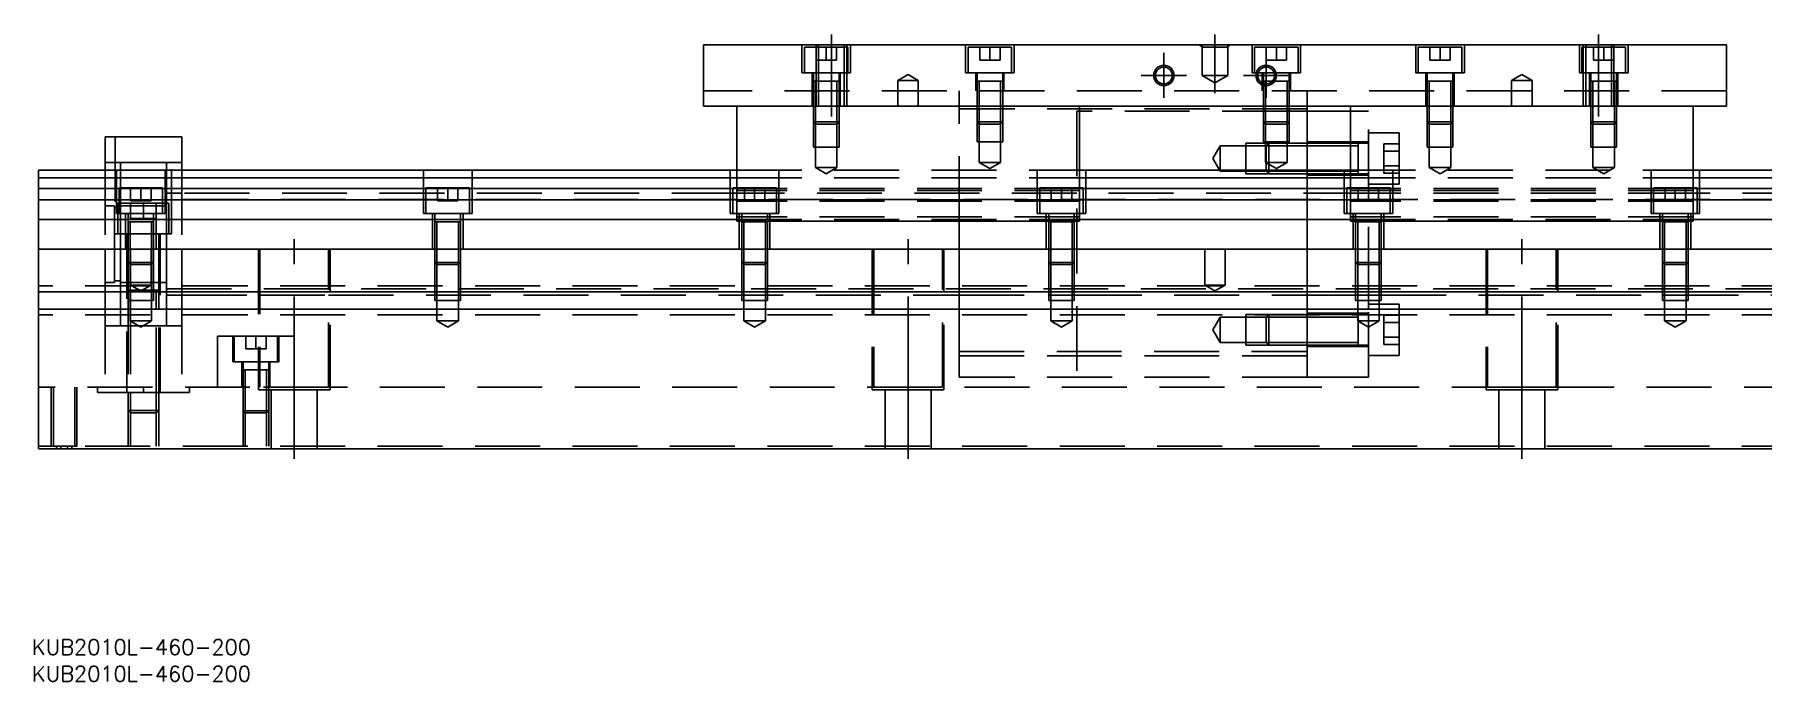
# Model space of a CAD drawing. Extents: x -20 to 683, y -286 to 102.
# Drawn here: x -0.8 to 337, y -286.3 to -159.8 of the extents above; entities that cross this region are included whole.
import ezdxf

# ---------------------------------------------------------------- set-up
doc = ezdxf.new("R2010")
doc.units = 0
doc.linetypes.add('CENTER', pattern=[50.8, 31.75, -6.35, 6.35, -6.35])
doc.linetypes.add('DASHED', pattern=[19.05, 12.7, -6.35])
doc.layers.get('0').update_dxf_attribs({"linetype": 'CONTINUOUS'})
doc.layers.add('CENTER', color=1, linetype='CENTER')
doc.styles.get("Standard").update_dxf_attribs({"font": 'txt.shx', "height": 3, "bigfont": 'bigfont.shx'})

# ---------------------------------------------------------------- blocks, each defined once
blk = doc.blocks.new('*U2')
at = {"color": 7, "linetype": 'CONTINUOUS'}
blk.add_text('KUB2010L-460-200', height=3, dxfattribs=at).set_placement((-1.29, -286.29))
blk = doc.blocks.new('*U3')
at = {"color": 7, "linetype": 'CONTINUOUS'}
blk.add_text('KUB2010L-460-200', height=3, dxfattribs=at).set_placement((-1.29, -281.06))

msp = doc.modelspace()

# ---------------------------------------------------------------- linework, layer by layer
at = {"color": 7, "linetype": 'CONTINUOUS'}
for p, q in [((130, -161.76), (130, -173.76)), ((330, -161.76), (130, -161.76)), ((330, -161.76), (330, -173.76)), ((330, -173.76), (130, -173.76)), ((136.5, -196.26), (136.5, -173.76)), ((203.5, -196.26), (203.5, -173.76)), ((248, -186.26), (248, -173.76)), ((256.5, -174.76), (248, -174.76)), ((256.5, -196.26), (256.5, -173.76)), ((323.5, -196.26), (323.5, -173.76)), ((13, -179.76), (28, -179.76)), ((13, -179.76), (13, -186.26)), ((28, -179.76), (28, -186.26)), ((0, -186.26), (136.5, -186.26)), ((0, -187.799608), (0, -186.26)), ((0, -187.799608), (136.5, -187.799608)), ((0, -187.799608), (0, -189.88154)), ((203.5, -186.26), (256.5, -186.26)), ((203.5, -187.799608), (256.5, -187.799608)), ((323.5, -186.26), (460, -186.26)), ((323.5, -187.799608), (460, -187.799608)), ((136.5, -189.88154), (0, -189.88154)), ((0, -192.096666), (0, -189.88154)), ((136.5, -192.096666), (0, -192.096666)), ((0, -195.941934), (0, -192.096666)), ((256.5, -189.88154), (203.5, -189.88154)), ((256.5, -192.096666), (203.5, -192.096666)), ((460, -189.88154), (323.5, -189.88154)), ((460, -192.096666), (323.5, -192.096666)), ((0, -195.941934), (136.5, -195.941934)), ((0, -195.941934), (0, -201.76)), ((136.5, -196.26), (203.5, -196.26)), ((203.5, -195.941934), (256.5, -195.941934)), ((256.5, -196.26), (323.5, -196.26)), ((323.5, -195.941934), (460, -195.941934)), ((0, -210.06), (0, -201.76)), ((460, -201.76), (0, -201.76)), ((460, -210.06), (0, -210.06)), ((0, -210.06), (0, -213.46)), ((0, -240.76), (0, -213.46)), ((460, -213.46), (0, -213.46)), ((460, -240.76), (0, -240.76))]:
    msp.add_line(p, q, dxfattribs=at)
at = {"color": 3, "linetype": 'DASHED'}
for p, q in [((149.25, -161.76), (149.25, -167.26)), ((152.000006, -161.76), (152.000006, -173.76)), ((152.5, -161.76), (152.5, -173.76)), ((157.5, -173.76), (157.5, -161.76)), ((157.999994, -173.76), (157.999994, -161.76)), ((158.75, -167.26), (158.75, -161.76)), ((181.25, -161.76), (181.25, -167.26)), ((190.75, -167.26), (190.75, -161.76)), ((227.5, -162.26), (227, -161.76)), ((227.5, -161.76), (227.5, -167.76)), ((232.5, -167.76), (232.5, -161.76)), ((232.5, -162.26), (233, -161.76)), ((237.25, -161.76), (237.25, -167.26)), ((246.75, -167.26), (246.75, -161.76)), ((269.25, -161.76), (269.25, -167.26)), ((278.75, -167.26), (278.75, -161.76)), ((301.25, -161.76), (301.25, -167.26)), ((302.000006, -161.76), (302.000006, -173.76)), ((302.5, -161.76), (302.5, -173.76)), ((307.5, -173.76), (307.5, -161.76)), ((307.999994, -173.76), (307.999994, -161.76)), ((310.75, -167.26), (310.75, -161.76)), ((158.25, -162.26), (149.75, -162.26)), ((149.75, -162.26), (149.75, -167.26)), ((152, -162.26), (152, -164.76)), ((152, -164.76), (154, -164.76)), ((154, -162.26), (154, -164.76)), ((154, -164.76), (156, -164.76)), ((156, -162.26), (156, -164.76)), ((158.25, -167.26), (158.25, -162.26)), ((182.999994, -162.26), (181.75, -162.26)), ((181.75, -162.26), (181.75, -167.26)), ((190.25, -162.26), (182.999994, -162.26)), ((184, -162.26), (184, -164.76)), ((184, -164.76), (186, -164.76)), ((186, -162.26), (186, -164.76)), ((186, -164.76), (188, -164.76)), ((188, -162.26), (188, -164.76)), ((190.25, -167.26), (190.25, -162.26)), ((227.5, -162.26), (232.5, -162.26)), ((246.25, -162.26), (237.75, -162.26)), ((237.75, -162.26), (237.75, -167.26)), ((240, -162.26), (240, -164.76)), ((240, -164.76), (242, -164.76)), ((242, -162.26), (242, -164.76)), ((242, -164.76), (244, -164.76)), ((244, -162.26), (244, -164.76)), ((246.25, -167.26), (246.25, -162.26)), ((278.25, -162.26), (269.75, -162.26)), ((269.75, -162.26), (269.75, -167.26)), ((272, -162.26), (272, -164.76)), ((272, -164.76), (274, -164.76)), ((274, -162.26), (274, -164.76)), ((274, -164.76), (276, -164.76)), ((276, -162.26), (276, -164.76)), ((278.25, -167.26), (278.25, -162.26)), ((310.25, -162.26), (301.75, -162.26)), ((301.75, -162.26), (301.75, -167.26)), ((304, -162.26), (304, -164.76)), ((304, -164.76), (306, -164.76)), ((306, -162.26), (306, -164.76)), ((306, -164.76), (308, -164.76)), ((308, -162.26), (308, -164.76)), ((310.25, -167.26), (310.25, -162.26)), ((149.25, -167.26), (158.75, -167.26)), ((151.25, -167.26), (151.25, -173.76)), ((151.5, -167.26), (151.5, -168.86)), ((151.5, -168.855), (151.5, -168.86)), ((151.5, -168.86), (151.757448, -168.86)), ((151.757468, -168.86), (151.5, -168.86)), ((151.5, -168.86), (151.5, -173.75998)), ((151.5, -168.86), (151.5, -168.865)), ((156.242552, -168.86), (151.757468, -168.86)), ((151.9, -168.86), (151.9, -173.75998)), ((156.1, -173.75998), (156.1, -168.86)), ((156.5, -168.86), (156.242552, -168.86)), ((156.242602, -168.86), (156.5, -168.86)), ((156.5, -168.86), (156.5, -167.26)), ((156.5, -168.86), (156.5, -168.855)), ((156.5, -173.75998), (156.5, -168.86)), ((156.5, -168.865), (156.5, -168.86)), ((156.75, -173.76), (156.75, -167.26)), ((170, -167.6053), (168, -168.76)), ((168, -168.76), (170, -168.76)), ((168, -168.76), (168, -173.76)), ((172, -168.76), (170, -167.6053)), ((170, -168.76), (172, -168.76)), ((172, -173.76), (172, -168.76)), ((181.25, -167.26), (190.75, -167.26)), ((183.25, -167.26), (183.25, -170.76)), ((183.5, -167.26), (183.5, -168.86)), ((183.5, -168.855), (183.5, -168.86)), ((183.757468, -168.86), (183.5, -168.86)), ((183.5, -168.86), (183.5, -168.865)), ((183.5, -168.86), (183.5, -170.75998)), ((188.5, -168.86), (183.757468, -168.86)), ((183.9, -168.86), (183.9, -170.75998)), ((188.1, -170.75998), (188.1, -168.86)), ((188.5, -168.86), (188.5, -167.26)), ((188.5, -170.75998), (188.5, -168.86)), ((188.75, -170.76), (188.75, -167.26)), ((232.5, -167.76), (227.5, -167.76)), ((227.5, -167.76), (230, -169.203376)), ((230, -169.203376), (232.5, -167.76)), ((237.25, -167.26), (246.75, -167.26)), ((239.25, -167.26), (239.25, -170.76)), ((239.5, -167.26), (239.5, -168.86)), ((239.5, -168.855), (239.5, -168.86)), ((239.757468, -168.86), (239.5, -168.86)), ((239.5, -168.86), (239.5, -169.332418)), ((239.5, -168.86), (239.5, -168.865)), ((241.229562, -168.86), (239.757468, -168.86)), ((239.9, -168.86), (239.9, -169.406966)), ((241.669968, -168.86), (241.229562, -168.86)), ((241.67033, -168.86), (241.229838, -168.86)), ((244.242552, -168.86), (241.669968, -168.86)), ((244.1, -170.75998), (244.1, -168.86)), ((244.5, -168.86), (244.242552, -168.86)), ((244.5, -168.86), (244.5, -167.26)), ((244.5, -168.86), (244.5, -168.855)), ((244.5, -170.75998), (244.5, -168.86)), ((244.5, -168.865), (244.5, -168.86)), ((244.75, -170.76), (244.75, -167.26)), ((269.25, -167.26), (278.75, -167.26)), ((271.25, -167.26), (271.25, -173.76)), ((271.5, -167.26), (271.5, -168.86)), ((271.5, -168.855), (271.5, -168.86)), ((271.5, -168.86), (271.757448, -168.86)), ((271.757468, -168.86), (271.5, -168.86)), ((271.5, -168.86), (271.5, -173.75998)), ((271.5, -168.86), (271.5, -168.865)), ((276.242552, -168.86), (271.757468, -168.86)), ((271.9, -168.86), (271.9, -173.75998)), ((276.1, -173.75998), (276.1, -168.86)), ((276.5, -168.86), (276.242552, -168.86)), ((276.242602, -168.86), (276.5, -168.86)), ((276.5, -168.86), (276.5, -167.26)), ((276.5, -168.86), (276.5, -168.855)), ((276.5, -173.75998), (276.5, -168.86)), ((276.5, -168.865), (276.5, -168.86)), ((276.75, -173.76), (276.75, -167.26)), ((290, -167.6053), (288, -168.76)), ((288, -168.76), (290, -168.76)), ((288, -168.76), (288, -173.76)), ((292, -168.76), (290, -167.6053)), ((290, -168.76), (292, -168.76)), ((292, -173.76), (292, -168.76)), ((301.25, -167.26), (310.75, -167.26)), ((303.25, -167.26), (303.25, -173.76)), ((303.5, -167.26), (303.5, -168.86)), ((303.5, -168.855), (303.5, -168.86)), ((303.5, -168.86), (303.757448, -168.86)), ((303.757468, -168.86), (303.5, -168.86)), ((303.5, -168.86), (303.5, -168.865)), ((303.5, -168.86), (303.5, -173.75998)), ((308.242552, -168.86), (303.757468, -168.86)), ((303.9, -168.86), (303.9, -173.75998)), ((308.1, -173.75998), (308.1, -168.86)), ((308.5, -168.86), (308.242552, -168.86)), ((308.242602, -168.86), (308.5, -168.86)), ((308.5, -168.86), (308.5, -167.26)), ((308.5, -168.86), (308.5, -168.855)), ((308.5, -168.865), (308.5, -168.86)), ((308.5, -173.75998), (308.5, -168.86)), ((308.75, -173.76), (308.75, -167.26)), ((330, -170.76), (130, -170.76)), ((180, -173.76), (180, -170.76)), ((183.5, -170.76), (183.5, -173.76)), ((183.500006, -170.76), (183.500006, -173.76)), ((183.9, -170.76), (183.9, -173.76)), ((188.1, -173.76), (188.1, -170.76)), ((188.499994, -173.76), (188.499994, -170.76)), ((188.5, -173.76), (188.5, -170.76)), ((239.5, -169.332418), (239.5, -169.696492)), ((239.5, -169.696492), (239.5, -170.75998)), ((239.5, -170.76), (239.5, -176.86)), ((239.500006, -170.76), (239.500006, -176.86)), ((239.9, -169.406966), (239.9, -169.757498)), ((239.9, -169.757498), (239.9, -170.75998)), ((239.9, -170.76), (239.9, -177.26)), ((244.1, -173.76), (244.1, -170.76)), ((244.499994, -173.76), (244.499994, -170.76)), ((244.5, -173.76), (244.5, -170.76)), ((248, -173.76), (248, -170.76)), ((151.5, -173.76), (151.5, -176.86)), ((151.500006, -173.76), (151.500006, -176.860006)), ((151.9, -173.76), (151.9, -177.26)), ((156.1, -177.26), (156.1, -173.76)), ((156.499994, -176.860006), (156.499994, -173.76)), ((156.5, -176.86), (156.5, -173.76)), ((180, -196.26), (180, -173.76)), ((248, -174.26), (180, -174.26)), ((183.5, -173.76), (183.5, -176.86)), ((183.500006, -173.76), (183.500006, -176.860006)), ((183.9, -173.76), (183.9, -177.26)), ((188.1, -177.26), (188.1, -173.76)), ((188.499994, -176.860006), (188.499994, -173.76)), ((188.5, -176.86), (188.5, -173.76)), ((203, -174.76), (203, -226.76)), ((244.1, -174.76), (203, -174.76)), ((244.1, -177.26), (244.1, -173.76)), ((244.5, -174.76), (244.1, -174.76)), ((244.499994, -176.860006), (244.499994, -173.76)), ((244.5, -176.86), (244.5, -173.76)), ((248, -174.76), (244.5, -174.76)), ((257.5, -174.76), (256.5, -174.76)), ((260, -174.76), (257.5, -174.76)), ((260, -210.06), (260, -174.76)), ((271.5, -173.76), (271.5, -176.86)), ((271.500006, -173.76), (271.500006, -176.860006)), ((271.9, -173.76), (271.9, -177.26)), ((276.1, -177.26), (276.1, -173.76)), ((276.499994, -176.860006), (276.499994, -173.76)), ((276.5, -176.86), (276.5, -173.76)), ((303.5, -173.76), (303.5, -176.86)), ((303.500006, -173.76), (303.500006, -176.860006)), ((303.9, -173.76), (303.9, -177.26)), ((308.1, -177.26), (308.1, -173.76)), ((308.499994, -176.860006), (308.499994, -173.76)), ((308.5, -176.86), (308.5, -173.76)), ((151.5, -176.86), (156.5, -176.86)), ((151.5, -176.86), (151.9, -177.26)), ((151.500006, -176.86002), (151.500006, -181.76)), ((156.1, -177.26), (151.9, -177.26)), ((151.9, -177.26002), (151.9, -181.76)), ((156.1, -177.26), (156.5, -176.86)), ((156.1, -181.76), (156.1, -177.26002)), ((156.499994, -181.76), (156.499994, -176.86002)), ((183.5, -176.86), (188.5, -176.86)), ((183.5, -176.86), (183.9, -177.26)), ((183.500006, -176.86002), (183.500006, -180.76)), ((188.1, -177.26), (183.9, -177.26)), ((183.9, -177.26002), (183.9, -180.76)), ((188.1, -177.26), (188.5, -176.86)), ((188.1, -180.76), (188.1, -177.26002)), ((188.499994, -180.76), (188.499994, -176.86002)), ((239.5, -176.86), (244.5, -176.86)), ((239.5, -176.86), (239.9, -177.26)), ((239.500006, -176.86002), (239.500006, -180.76)), ((244.1, -177.26), (239.9, -177.26)), ((239.9, -177.26002), (239.9, -180.76)), ((244.1, -177.26), (244.5, -176.86)), ((244.1, -180.76), (244.1, -177.26002)), ((244.499994, -180.76), (244.499994, -176.86002)), ((266, -179.01), (260, -179.01)), ((266, -189.01), (266, -179.01)), ((271.5, -176.86), (276.5, -176.86)), ((271.5, -176.86), (271.9, -177.26)), ((271.500006, -176.86002), (271.500006, -181.76)), ((276.1, -177.26), (271.9, -177.26)), ((271.9, -177.26002), (271.9, -181.76)), ((276.1, -177.26), (276.5, -176.86)), ((276.1, -181.76), (276.1, -177.26002)), ((276.499994, -181.76), (276.499994, -176.86002)), ((303.5, -176.86), (308.5, -176.86)), ((303.5, -176.86), (303.9, -177.26)), ((303.500006, -176.86002), (303.500006, -181.76)), ((308.1, -177.26), (303.9, -177.26)), ((303.9, -177.26002), (303.9, -181.76)), ((308.1, -177.26), (308.5, -176.86)), ((308.1, -181.76), (308.1, -177.26002)), ((308.499994, -181.76), (308.499994, -176.86002)), ((15, -179.76), (15, -198.76)), ((26, -198.76), (26, -179.76)), ((151.500006, -181.76), (156.499994, -181.76)), ((151.9, -181.76), (151.9, -185.76)), ((156.1, -185.76), (156.1, -181.76)), ((183.500006, -180.76), (188.499994, -180.76)), ((183.9, -180.76), (183.9, -184.76)), ((188.1, -184.76), (188.1, -180.76)), ((231, -181.51), (229.556624, -184.01)), ((231, -186.51), (231, -181.51)), ((236, -181.51), (231, -181.51)), ((236, -181.010006), (236, -187.009994)), ((240.49998, -181.010006), (236, -181.010006)), ((239.99998, -181.51), (236, -181.51)), ((239.500006, -180.76), (244.499994, -180.76)), ((239.9, -180.76), (239.9, -184.76)), ((240.5, -181.01), (240, -181.51)), ((240, -186.51), (240, -181.51)), ((248, -181.51), (240, -181.51)), ((240.5, -181.01), (240.5, -187.01)), ((248, -181.01), (240.5, -181.01)), ((248, -181.010006), (240.5, -181.010006)), ((244.1, -184.76), (244.1, -180.76)), ((260, -180.76), (248, -180.76)), ((252.500006, -181.01), (248.00002, -181.01)), ((258, -181.51), (248.00002, -181.51)), ((257.499994, -181.01), (252.500006, -181.01)), ((258, -181.01), (257.499994, -181.01)), ((258, -181.01), (257.995, -181.01)), ((258, -181.359602), (258, -181.01)), ((258.005, -181.01), (258, -181.01)), ((260, -181.01), (258, -181.01)), ((258, -183.84997), (258, -181.359602)), ((263, -181.123248), (263, -182.566624)), ((266, -181.123248), (263, -181.123248)), ((271.500006, -181.76), (276.499994, -181.76)), ((271.9, -181.76), (271.9, -185.76)), ((276.1, -185.76), (276.1, -181.76)), ((303.500006, -181.76), (308.499994, -181.76)), ((303.9, -181.76), (303.9, -185.76)), ((308.1, -185.76), (308.1, -181.76)), ((16, -184.76), (13, -184.76)), ((16, -186.26), (16, -184.76)), ((25, -184.76), (16, -184.76)), ((25, -186.26), (25, -184.76)), ((28, -184.76), (25, -184.76)), ((156.1, -185.76), (151.9, -185.76)), ((151.9, -185.76), (154, -186.972436)), ((154, -186.972436), (156.1, -185.76)), ((188.1, -184.76), (183.9, -184.76)), ((183.9, -184.76), (186, -185.972436)), ((186, -185.972436), (188.1, -184.76)), ((229.556624, -184.01), (231, -186.51)), ((244.1, -184.76), (239.9, -184.76)), ((239.9, -184.76), (242, -185.972436)), ((242, -185.972436), (244.1, -184.76)), ((258, -184.21006), (258, -183.84997)), ((258, -186.66035), (258, -184.21006)), ((263, -182.566624), (263, -185.453376)), ((266, -182.566624), (263, -182.566624)), ((263, -185.453376), (263, -186.896752)), ((266, -185.453376), (263, -185.453376)), ((276.1, -185.76), (271.9, -185.76)), ((271.9, -185.76), (274, -186.972436)), ((274, -186.972436), (276.1, -185.76)), ((308.1, -185.76), (303.9, -185.76)), ((303.9, -185.76), (306, -186.972436)), ((306, -186.972436), (308.1, -185.76)), ((13, -186.26), (13, -201.76)), ((15.25, -186.26), (15.25, -194.76)), ((16, -189.76), (16, -186.26)), ((24.75, -194.76), (24.75, -186.26)), ((25, -192.76), (25, -186.26)), ((28, -186.26), (28, -201.76)), ((75.25, -186.26), (75.25, -194.76)), ((84.75, -194.76), (84.75, -186.26)), ((135.25, -186.26), (135.25, -194.76)), ((136.5, -186.26), (203.5, -186.26)), ((136.5, -187.799608), (203.5, -187.799608)), ((144.75, -194.76), (144.75, -186.26)), ((195.25, -186.26), (195.25, -194.76)), ((204.75, -194.76), (204.75, -186.26)), ((231, -186.51), (236, -186.51)), ((236, -186.51), (239.99998, -186.51)), ((236, -187.009994), (240.49998, -187.009994)), ((240, -186.51), (240.5, -187.01)), ((240, -186.51), (248, -186.51)), ((240.5, -187.009994), (248, -187.009994)), ((240.5, -187.01), (248, -187.01)), ((248, -196.26), (248, -186.26)), ((248, -187.26), (260, -187.26)), ((248.00002, -186.51), (258, -186.51)), ((248.00002, -187.01), (258.005, -187.01)), ((255.25, -186.26), (255.25, -194.76)), ((256.5, -186.26), (323.5, -186.26)), ((256.5, -187.799608), (323.5, -187.799608)), ((257.995, -187.01), (260, -187.01)), ((258, -187.01), (258, -186.66035)), ((258, -186.660398), (258, -187.01)), ((260, -189.01), (266, -189.01)), ((266, -186.896752), (263, -186.896752)), ((264.75, -194.76), (264.75, -186.26)), ((315.25, -186.26), (315.25, -194.76)), ((324.75, -194.76), (324.75, -186.26)), ((24.25, -189.76), (15.75, -189.76)), ((15.75, -189.76), (15.75, -194.76)), ((16, -192.76), (16, -189.76)), ((18, -189.76), (18, -192.26)), ((18, -192.26), (20, -192.26)), ((20, -189.76), (20, -192.26)), ((20, -192.26), (22, -192.26)), ((22, -189.76), (22, -192.26)), ((24.25, -194.76), (24.25, -189.76)), ((28, -190.76), (25, -190.76)), ((403, -192.01), (25, -192.01)), ((136.5, -190.76), (28, -190.76)), ((84.25, -189.76), (75.75, -189.76)), ((75.75, -189.76), (75.75, -194.76)), ((78, -189.76), (78, -192.26)), ((78, -192.26), (80, -192.26)), ((80, -189.76), (80, -192.26)), ((80, -192.26), (82, -192.26)), ((82, -189.76), (82, -192.26)), ((84.25, -194.76), (84.25, -189.76)), ((144.25, -189.76), (135.75, -189.76)), ((135.75, -189.76), (135.75, -194.76)), ((203.5, -189.88154), (136.5, -189.88154)), ((203.5, -190.28668), (136.5, -190.28668)), ((202.99998, -190.76), (136.5, -190.76)), ((203.5, -192.096666), (136.5, -192.096666)), ((203.5, -192.34), (136.5, -192.34)), ((138, -189.76), (138, -192.26)), ((138, -192.26), (140, -192.26)), ((140, -189.76), (140, -192.26)), ((140, -192.26), (142, -192.26)), ((142, -189.76), (142, -192.26)), ((144.25, -194.76), (144.25, -189.76)), ((204.25, -189.76), (195.75, -189.76)), ((195.75, -189.76), (195.75, -194.76)), ((198, -189.76), (198, -192.26)), ((198, -192.26), (200, -192.26)), ((200, -189.76), (200, -192.26)), ((200, -192.26), (202, -192.26)), ((202, -189.76), (202, -192.26)), ((260, -190.76), (203, -190.76)), ((204.25, -194.76), (204.25, -189.76)), ((264.25, -189.76), (255.75, -189.76)), ((255.75, -189.76), (255.75, -194.76)), ((323.5, -189.88154), (256.5, -189.88154)), ((323.5, -190.28668), (256.5, -190.28668)), ((323.5, -192.096666), (256.5, -192.096666)), ((323.5, -192.34), (256.5, -192.34)), ((258, -189.76), (258, -192.26)), ((258, -192.26), (260, -192.26)), ((260, -189.76), (260, -192.26)), ((260, -192.26), (262, -192.26)), ((323.5, -190.76), (260.00002, -190.76)), ((262, -189.76), (262, -192.26)), ((264.25, -194.76), (264.25, -189.76)), ((324.25, -189.76), (315.75, -189.76)), ((315.75, -189.76), (315.75, -194.76)), ((318, -189.76), (318, -192.26)), ((318, -192.26), (320, -192.26)), ((320, -189.76), (320, -192.26)), ((320, -192.26), (322, -192.26)), ((322, -189.76), (322, -192.26)), ((403, -190.76), (323.5, -190.76)), ((324.25, -194.76), (324.25, -189.76)), ((14.85, -193.26), (13, -193.26)), ((14.85, -200.76), (14.85, -193.26)), ((15.5, -193.61), (14.85, -193.61)), ((15.25, -194.76), (24.75, -194.76)), ((15.75, -192.76), (15.5, -192.76)), ((15.5, -192.76), (15.5, -198.76)), ((15.75, -193.61), (15.5, -193.61)), ((24.25, -192.76), (15.75, -192.76)), ((16, -193.61), (15.75, -193.61)), ((16, -194.76), (16, -192.76)), ((24.25, -193.26), (16, -193.26)), ((16, -198.76), (16, -194.76)), ((17, -194.76), (17, -201.76)), ((17.5, -194.76), (17.5, -196.36)), ((18, -192.76), (18, -195.76)), ((18, -195.76), (20.5, -195.76)), ((20.5, -192.76), (20.5, -195.76)), ((20.5, -195.76), (23, -195.76)), ((22.5, -196.36), (22.5, -194.76)), ((23, -192.76), (23, -194.76)), ((23, -201.76), (23, -194.76)), ((25.5, -192.76), (24.25, -192.76)), ((25, -193.26), (24.25, -193.26)), ((25, -198.76), (25, -192.76)), ((25.5, -198.76), (25.5, -192.76)), ((75.25, -194.76), (84.75, -194.76)), ((77, -194.76), (77, -201.76)), ((77.5, -194.76), (77.5, -196.36)), ((82.5, -196.36), (82.5, -194.76)), ((83, -201.76), (83, -194.76)), ((135.25, -194.76), (144.75, -194.76)), ((203.5, -195.437372), (136.5, -195.437372)), ((137, -194.76), (137, -201.76)), ((137.5, -194.76), (137.5, -196.36)), ((142.5, -196.36), (142.5, -194.76)), ((143, -201.76), (143, -194.76)), ((195.25, -194.76), (204.75, -194.76)), ((197, -194.76), (197, -201.76)), ((197.5, -194.76), (197.5, -196.36)), ((202.5, -196.36), (202.5, -194.76)), ((203, -201.76), (203, -194.76)), ((255.25, -194.76), (264.75, -194.76)), ((323.5, -195.437372), (256.5, -195.437372)), ((257, -194.76), (257, -201.76)), ((257.5, -194.76), (257.5, -196.36)), ((262.5, -196.36), (262.5, -194.76)), ((263, -201.76), (263, -194.76)), ((315.25, -194.76), (324.75, -194.76)), ((317, -194.76), (317, -201.76)), ((317.5, -194.76), (317.5, -196.36)), ((322.5, -196.36), (322.5, -194.76)), ((323, -201.76), (323, -194.76)), ((15, -198.76), (26, -198.76)), ((16, -200.76), (16, -198.76)), ((17.25, -198.76), (17.25, -229.76)), ((17.5, -196.355), (17.5, -196.36)), ((17.5, -196.36), (17.757448, -196.36)), ((17.757468, -196.36), (17.5, -196.36)), ((17.5, -196.36), (17.5, -196.365)), ((17.5, -196.36), (17.5, -201.75998)), ((22.242552, -196.36), (17.757468, -196.36)), ((17.9, -196.36), (17.9, -201.75998)), ((22.1, -201.75998), (22.1, -196.36)), ((22.5, -196.36), (22.242552, -196.36)), ((22.242602, -196.36), (22.5, -196.36)), ((22.5, -196.36), (22.5, -196.355)), ((22.5, -196.365), (22.5, -196.36)), ((22.5, -201.75998), (22.5, -196.36)), ((23.5, -201.76), (23.5, -198.76)), ((23.75, -229.76), (23.75, -198.76)), ((25, -200.76), (25, -198.76)), ((77.5, -196.355), (77.5, -196.36)), ((77.5, -196.36), (77.757448, -196.36)), ((77.757468, -196.36), (77.5, -196.36)), ((77.5, -196.36), (77.5, -196.365)), ((77.5, -196.36), (77.5, -201.75998)), ((82.242552, -196.36), (77.757468, -196.36)), ((77.9, -196.36), (77.9, -201.75998)), ((82.1, -201.75998), (82.1, -196.36)), ((82.5, -196.36), (82.242552, -196.36)), ((82.242602, -196.36), (82.5, -196.36)), ((82.5, -196.36), (82.5, -196.355)), ((82.5, -196.365), (82.5, -196.36)), ((82.5, -201.75998), (82.5, -196.36)), ((136.5, -195.941934), (203.5, -195.941934)), ((137.5, -196.355), (137.5, -196.36)), ((137.5, -196.36), (137.757448, -196.36)), ((137.757468, -196.36), (137.5, -196.36)), ((137.5, -196.36), (137.5, -196.365)), ((137.5, -196.36), (137.5, -201.75998)), ((142.242552, -196.36), (137.757468, -196.36)), ((137.9, -196.36), (137.9, -201.75998)), ((142.1, -201.75998), (142.1, -196.36)), ((142.5, -196.36), (142.242552, -196.36)), ((142.242602, -196.36), (142.5, -196.36)), ((142.5, -196.36), (142.5, -196.355)), ((142.5, -196.365), (142.5, -196.36)), ((142.5, -201.75998), (142.5, -196.36)), ((180, -201.76), (180, -196.26)), ((197.5, -196.355), (197.5, -196.36)), ((197.5, -196.36), (197.757448, -196.36)), ((197.757468, -196.36), (197.5, -196.36)), ((197.5, -196.36), (197.5, -196.365)), ((197.5, -196.36), (197.5, -201.75998)), ((202.242552, -196.36), (197.757468, -196.36)), ((197.9, -196.36), (197.9, -201.75998)), ((202.1, -201.75998), (202.1, -196.36)), ((202.5, -196.36), (202.242552, -196.36)), ((202.242602, -196.36), (202.5, -196.36)), ((202.5, -196.36), (202.5, -196.355)), ((202.5, -196.365), (202.5, -196.36)), ((202.5, -201.75998), (202.5, -196.36)), ((248, -201.76), (248, -196.26)), ((256.5, -195.941934), (323.5, -195.941934)), ((257.5, -196.355), (257.5, -196.36)), ((257.5, -196.36), (257.757448, -196.36)), ((257.757468, -196.36), (257.5, -196.36)), ((257.5, -196.36), (257.5, -196.365)), ((257.5, -196.36), (257.5, -201.75998)), ((262.242552, -196.36), (257.757468, -196.36)), ((257.9, -196.36), (257.9, -201.75998)), ((262.1, -201.75998), (262.1, -196.36)), ((262.5, -196.36), (262.242552, -196.36)), ((262.242602, -196.36), (262.5, -196.36)), ((262.5, -196.36), (262.5, -196.355)), ((262.5, -196.365), (262.5, -196.36)), ((262.5, -201.75998), (262.5, -196.36)), ((317.5, -196.355), (317.5, -196.36)), ((317.5, -196.36), (317.757448, -196.36)), ((317.757468, -196.36), (317.5, -196.36)), ((317.5, -196.36), (317.5, -196.365)), ((317.5, -196.36), (317.5, -201.75998)), ((322.242552, -196.36), (317.757468, -196.36)), ((317.9, -196.36), (317.9, -201.75998)), ((322.1, -201.75998), (322.1, -196.36)), ((322.5, -196.36), (322.242552, -196.36)), ((322.242602, -196.36), (322.5, -196.36)), ((322.5, -196.36), (322.5, -196.355)), ((322.5, -196.365), (322.5, -196.36)), ((322.5, -201.75998), (322.5, -196.36)), ((13, -201.76), (13, -210.06)), ((14.85, -201.76), (14.85, -200.76)), ((14.85, -208.26), (14.85, -201.76)), ((16, -201.76), (16, -200.76)), ((16, -210.06), (16, -201.76)), ((17.5, -201.76), (17.5, -204.36)), ((17.500006, -201.76), (17.500006, -204.360006)), ((17.9, -201.76), (17.9, -204.76)), ((18, -201.76), (18, -208.76)), ((22, -208.76), (22, -201.76)), ((22.1, -204.76), (22.1, -201.76)), ((22.499994, -204.360006), (22.499994, -201.76)), ((22.5, -204.36), (22.5, -201.76)), ((23.5, -209.76), (23.5, -201.76)), ((25, -201.76), (25, -200.76)), ((25, -210.06), (25, -201.76)), ((28, -201.76), (28, -210.06)), ((43, -201.76), (43, -229.26)), ((43.291796, -201.76), (43.291796, -228.76)), ((56.708204, -228.76), (56.708204, -201.76)), ((57, -229.26), (57, -201.76)), ((77.5, -201.76), (77.5, -204.36)), ((77.500006, -201.76), (77.500006, -204.360006)), ((77.9, -201.76), (77.9, -204.76)), ((82.1, -204.76), (82.1, -201.76)), ((82.499994, -204.360006), (82.499994, -201.76)), ((82.5, -204.36), (82.5, -201.76)), ((137.5, -201.76), (137.5, -204.36)), ((137.500006, -201.76), (137.500006, -204.360006)), ((137.9, -201.76), (137.9, -204.76)), ((142.1, -204.76), (142.1, -201.76)), ((142.499994, -204.360006), (142.499994, -201.76)), ((142.5, -204.36), (142.5, -201.76)), ((163, -201.76), (163, -229.26)), ((163.291796, -201.76), (163.291796, -228.76)), ((176.708204, -228.76), (176.708204, -201.76)), ((177, -229.26), (177, -201.76)), ((180, -210.06), (180, -201.76)), ((197.5, -201.76), (197.5, -204.36)), ((197.500006, -201.76), (197.500006, -204.360006)), ((197.9, -201.76), (197.9, -204.76)), ((202.1, -204.76), (202.1, -201.76)), ((202.499994, -204.360006), (202.499994, -201.76)), ((202.5, -204.36), (202.5, -201.76)), ((228, -201.76), (228, -208.76)), ((232, -208.76), (232, -201.76)), ((248, -210.06), (248, -201.76)), ((257.5, -201.76), (257.5, -204.36)), ((257.500006, -201.76), (257.500006, -204.360006)), ((257.9, -201.76), (257.9, -204.76)), ((262.1, -204.76), (262.1, -201.76)), ((262.499994, -204.360006), (262.499994, -201.76)), ((262.5, -204.36), (262.5, -201.76)), ((283, -201.76), (283, -229.26)), ((283.291796, -201.76), (283.291796, -228.76)), ((296.708204, -228.76), (296.708204, -201.76)), ((297, -229.26), (297, -201.76)), ((317.5, -201.76), (317.5, -204.36)), ((317.500006, -201.76), (317.500006, -204.360006)), ((317.9, -201.76), (317.9, -204.76)), ((322.1, -204.76), (322.1, -201.76)), ((322.499994, -204.360006), (322.499994, -201.76)), ((322.5, -204.36), (322.5, -201.76)), ((17.5, -204.36), (22.5, -204.36)), ((17.5, -204.36), (17.9, -204.76)), ((17.500006, -204.36002), (17.500006, -210.06)), ((22.1, -204.76), (17.9, -204.76)), ((17.9, -204.76002), (17.9, -211.76)), ((22.1, -204.76), (22.5, -204.36)), ((22.1, -211.76), (22.1, -204.76002)), ((22.499994, -210.06), (22.499994, -204.36002)), ((77.5, -204.36), (82.5, -204.36)), ((77.5, -204.36), (77.9, -204.76)), ((77.500006, -204.36002), (77.500006, -210.06)), ((82.1, -204.76), (77.9, -204.76)), ((77.9, -204.76002), (77.9, -211.76)), ((82.1, -204.76), (82.5, -204.36)), ((82.1, -211.76), (82.1, -204.76002)), ((82.499994, -210.06), (82.499994, -204.36002)), ((137.5, -204.36), (142.5, -204.36)), ((137.5, -204.36), (137.9, -204.76)), ((137.500006, -204.36002), (137.500006, -210.06)), ((142.1, -204.76), (137.9, -204.76)), ((137.9, -204.76002), (137.9, -211.76)), ((142.1, -204.76), (142.5, -204.36)), ((142.1, -211.76), (142.1, -204.76002)), ((142.499994, -210.06), (142.499994, -204.36002)), ((197.5, -204.36), (202.5, -204.36)), ((197.5, -204.36), (197.9, -204.76)), ((197.500006, -204.36002), (197.500006, -210.06)), ((202.1, -204.76), (197.9, -204.76)), ((197.9, -204.76002), (197.9, -211.76)), ((202.1, -204.76), (202.5, -204.36)), ((202.1, -211.76), (202.1, -204.76002)), ((202.499994, -210.06), (202.499994, -204.36002)), ((257.5, -204.36), (262.5, -204.36)), ((257.5, -204.36), (257.9, -204.76)), ((257.500006, -204.36002), (257.500006, -210.06)), ((262.1, -204.76), (257.9, -204.76)), ((257.9, -204.76002), (257.9, -211.76)), ((262.1, -204.76), (262.5, -204.36)), ((262.1, -211.76), (262.1, -204.76002)), ((262.499994, -210.06), (262.499994, -204.36002)), ((317.5, -204.36), (322.5, -204.36)), ((317.5, -204.36), (317.9, -204.76)), ((317.500006, -204.36002), (317.500006, -210.06)), ((322.1, -204.76), (317.9, -204.76)), ((317.9, -204.76002), (317.9, -211.76)), ((322.1, -204.76), (322.5, -204.36)), ((322.1, -211.76), (322.1, -204.76002)), ((322.499994, -210.06), (322.499994, -204.36002)), ((460, -208.91), (0, -208.91)), ((13, -208.26), (14.85, -208.26)), ((14.85, -207.91), (16, -207.91)), ((16, -208.26), (17.5, -208.26)), ((17.5, -208.26), (22.499994, -208.26)), ((22, -208.76), (18, -208.76)), ((18, -208.76), (20, -209.9147)), ((20, -209.9147), (22, -208.76)), ((22.499994, -208.26), (23.5, -208.26)), ((23.5, -208.26), (25, -208.26)), ((232, -208.76), (228, -208.76)), ((228, -208.76), (230, -209.9147)), ((230, -209.9147), (232, -208.76)), ((13, -210.06), (13, -213.46)), ((16, -213.46), (16, -210.06)), ((17.849602, -209.76), (17.5, -209.76)), ((17.5, -211.76002), (17.5, -213.46)), ((17.500006, -210.06), (17.500006, -211.76)), ((17.500006, -211.76), (22.499994, -211.76)), ((22.500266, -209.76), (17.849602, -209.76)), ((17.9, -211.76), (17.9, -215.76)), ((18, -209.76), (18, -210.06)), ((18, -210.06), (18, -211.76)), ((18, -211.76), (18, -213.46)), ((22.1, -215.76), (22.1, -211.76)), ((23.500006, -209.76), (22.499994, -209.76)), ((22.499994, -211.76), (22.499994, -210.06)), ((23.15035, -209.76), (22.500266, -209.76)), ((23, -210.06), (23, -209.76)), ((23, -213.46), (23, -210.06)), ((23.5, -209.76), (23.15035, -209.76)), ((23.5, -209.76), (23.5, -209.755)), ((23.5, -209.765), (23.5, -209.76)), ((23.5, -210.06), (23.5, -209.76)), ((23.5, -213.46), (23.5, -210.06)), ((25, -209.51), (403, -209.51)), ((25, -213.46), (25, -210.06)), ((25, -210.76), (28, -210.76)), ((28, -210.06), (28, -213.46)), ((28, -210.76), (43.291796, -210.76)), ((43.291796, -210.76), (56.708204, -210.76)), ((56.708204, -210.76), (180, -210.76)), ((77.500006, -210.06), (77.500006, -211.76)), ((77.500006, -210.76), (82.499994, -210.76)), ((77.500006, -211.76), (82.499994, -211.76)), ((77.9, -211.76), (77.9, -215.76)), ((82.1, -215.76), (82.1, -211.76)), ((82.499994, -211.76), (82.499994, -210.06)), ((137.500006, -210.06), (137.500006, -211.76)), ((137.500006, -210.76), (142.499994, -210.76)), ((137.500006, -211.76), (142.499994, -211.76)), ((137.9, -211.76), (137.9, -215.76)), ((142.1, -215.76), (142.1, -211.76)), ((142.499994, -211.76), (142.499994, -210.06)), ((180, -213.46), (180, -210.06)), ((180, -210.76), (202.99998, -210.76)), ((197.500006, -210.06), (197.500006, -211.76)), ((197.500006, -210.76), (202.499994, -210.76)), ((197.500006, -211.76), (202.499994, -211.76)), ((197.9, -211.76), (197.9, -215.76)), ((202.1, -215.76), (202.1, -211.76)), ((202.499994, -211.76), (202.499994, -210.06)), ((203, -210.759994), (248, -210.759994)), ((203, -210.76), (248, -210.76)), ((248, -213.46), (248, -210.06)), ((248, -210.759994), (257.500006, -210.759994)), ((248, -210.76), (257.500006, -210.76)), ((257.500006, -210.06), (257.500006, -211.76)), ((257.500006, -210.759994), (260, -210.759994)), ((257.500006, -210.76), (260, -210.76)), ((257.500006, -210.76), (262.499994, -210.76)), ((257.500006, -211.76), (262.499994, -211.76)), ((257.9, -211.76), (257.9, -215.76)), ((260, -211.76), (260, -210.06)), ((260, -213.46), (260, -211.76)), ((266, -212.51), (260, -212.51)), ((260.00002, -210.76), (262.499994, -210.76)), ((262.1, -215.76), (262.1, -211.76)), ((262.499994, -211.76), (262.499994, -210.06)), ((262.499994, -210.76), (403, -210.76)), ((266, -213.46), (266, -212.51)), ((317.500006, -210.06), (317.500006, -211.76)), ((317.500006, -210.76), (322.499994, -210.76)), ((317.500006, -211.76), (322.499994, -211.76)), ((317.9, -211.76), (317.9, -215.76)), ((322.1, -215.76), (322.1, -211.76)), ((322.499994, -211.76), (322.499994, -210.06)), ((460, -214.61), (0, -214.61)), ((13, -213.46), (13, -229.76)), ((16, -216.76), (16, -213.46)), ((17.5, -213.46), (17.5, -229.75998)), ((22.1, -215.76), (17.9, -215.76)), ((17.9, -215.76), (20, -216.972436)), ((18, -213.46), (18, -229.75998)), ((20, -216.972436), (22.1, -215.76)), ((23, -229.75998), (23, -213.46)), ((23.5, -229.75998), (23.5, -213.46)), ((25, -216.76), (25, -213.46)), ((28, -213.46), (28, -229.76)), ((82.1, -215.76), (77.9, -215.76)), ((77.9, -215.76), (80, -216.972436)), ((80, -216.972436), (82.1, -215.76)), ((142.1, -215.76), (137.9, -215.76)), ((137.9, -215.76), (140, -216.972436)), ((140, -216.972436), (142.1, -215.76)), ((180, -221.76), (180, -213.46)), ((202.1, -215.76), (197.9, -215.76)), ((197.9, -215.76), (200, -216.972436)), ((200, -216.972436), (202.1, -215.76)), ((231, -215.01), (229.556624, -217.51)), ((231, -220.01), (231, -215.01)), ((236, -215.01), (231, -215.01)), ((236, -214.510006), (236, -220.509994)), ((240.49998, -214.510006), (236, -214.510006)), ((239.99998, -215.01), (236, -215.01)), ((240.5, -214.51), (240, -215.01)), ((240, -220.01), (240, -215.01)), ((248, -215.01), (240, -215.01)), ((240.5, -214.51), (240.5, -220.51)), ((248, -214.51), (240.5, -214.51)), ((248, -214.510006), (240.5, -214.510006)), ((248, -221.76), (248, -213.46)), ((260, -214.26), (248, -214.26)), ((258, -214.51), (248.00002, -214.51)), ((258, -215.01), (248.00002, -215.01)), ((262.1, -215.76), (257.9, -215.76)), ((257.9, -215.76), (260, -216.972436)), ((258, -214.51), (257.995, -214.51)), ((260, -214.51), (258, -214.51)), ((258.005, -214.51), (258, -214.51)), ((258, -217.34997), (258, -214.61)), ((260, -226.76), (260, -213.46)), ((260, -216.972436), (262.1, -215.76)), ((263, -214.623248), (263, -216.066624)), ((266, -214.623248), (263, -214.623248)), ((266, -216.066624), (263, -216.066624)), ((263, -216.066624), (263, -218.953376)), ((266, -222.51), (266, -213.46)), ((322.1, -215.76), (317.9, -215.76)), ((317.9, -215.76), (320, -216.972436)), ((320, -216.972436), (322.1, -215.76)), ((13, -216.76), (16, -216.76)), ((16, -216.76), (17.5, -216.76)), ((17.5, -216.76), (18, -216.76)), ((18, -216.76), (23, -216.76)), ((23, -216.76), (23.5, -216.76)), ((23.5, -216.76), (25, -216.76)), ((25, -216.76), (28, -216.76)), ((35, -218.76), (35, -228.76)), ((35, -218.76), (43.291796, -218.76)), ((38, -218.76), (38, -223.76)), ((38.25, -218.76), (38.25, -223.76)), ((40.5, -218.76), (40.5, -221.26)), ((42.5, -218.76), (42.5, -221.26)), ((43.291796, -218.76), (50, -218.76)), ((44.5, -218.76), (44.5, -221.26)), ((46.75, -223.76), (46.75, -218.76)), ((47, -223.76), (47, -218.76)), ((50, -218.76), (50, -228.76)), ((229.556624, -217.51), (231, -220.01)), ((258, -217.71006), (258, -217.34997)), ((258, -220.16035), (258, -217.71006)), ((263, -218.953376), (263, -220.396752)), ((266, -218.953376), (263, -218.953376)), ((40.5, -221.26), (42.5, -221.26)), ((42.5, -221.26), (44.5, -221.26)), ((180, -221.76), (248, -221.76)), ((180, -226.76), (180, -221.76)), ((180, -222.606052), (248, -222.606052)), ((248, -222.606052), (180, -222.606052)), ((231, -220.01), (236, -220.01)), ((236, -220.01), (239.99998, -220.01)), ((236, -220.509994), (240.49998, -220.509994)), ((240, -220.01), (248, -220.01)), ((240, -220.01), (240.5, -220.51)), ((240.5, -220.509994), (248, -220.509994)), ((240.5, -220.51), (248, -220.51)), ((248, -220.76), (260, -220.76)), ((248, -221.76), (248, -226.76)), ((248.00002, -220.01), (258, -220.01)), ((248.00002, -220.51), (258, -220.51)), ((257.995, -220.51), (258, -220.51)), ((258, -220.51), (258, -220.16035)), ((258, -220.51), (260, -220.51)), ((258, -220.51), (258.005, -220.51)), ((260, -222.51), (266, -222.51)), ((266, -220.396752), (263, -220.396752)), ((38, -223.76), (47, -223.76)), ((39.75, -223.76), (39.75, -228.76)), ((40, -223.76), (40, -225.365)), ((40, -225.355), (40, -228.75998)), ((40, -225.36), (40.257448, -225.36)), ((40.257468, -225.36), (40, -225.36)), ((44.742552, -225.36), (40.257468, -225.36)), ((40.4, -225.36), (40.4, -228.75998)), ((44.6, -228.75998), (44.6, -225.36)), ((45, -225.36), (44.742552, -225.36)), ((44.742602, -225.36), (45, -225.36)), ((45, -225.365), (45, -223.76)), ((45, -228.75998), (45, -225.355)), ((45.25, -228.76), (45.25, -223.76)), ((403.291796, -228.76), (0, -228.76)), ((2.500006, -228.76), (2.500006, -240.26)), ((2.9, -228.76), (2.9, -240.26)), ((7.1, -240.26), (7.1, -228.76)), ((7.499994, -240.26), (7.499994, -228.76)), ((11.5, -228.76), (11.5, -229.76)), ((20.5, -228.76), (20.5, -229.76)), ((20.5, -229.76), (20.5, -228.76)), ((29.5, -229.76), (29.5, -228.76)), ((40, -228.76), (40, -233.36)), ((40.000006, -228.76), (40.000006, -233.360006)), ((40.4, -228.76), (40.4, -233.76)), ((43, -229.26), (50, -229.26)), ((56.708204, -228.76), (43.291796, -228.76)), ((44.6, -233.76), (44.6, -228.76)), ((44.999994, -233.360006), (44.999994, -228.76)), ((45, -233.36), (45, -228.76)), ((45.5, -229.26), (45.5, -240.76)), ((50, -229.26), (57, -229.26)), ((54.5, -240.76), (54.5, -229.26)), ((163, -229.26), (170, -229.26)), ((176.708204, -228.76), (163.291796, -228.76)), ((165.5, -229.26), (165.5, -240.76)), ((170, -229.26), (177, -229.26)), ((174.5, -240.76), (174.5, -229.26)), ((248, -226.76), (180, -226.76)), ((260, -226.76), (248, -226.76)), ((283, -229.26), (290, -229.26)), ((296.708204, -228.76), (283.291796, -228.76)), ((285.5, -229.26), (285.5, -240.76)), ((290, -229.26), (297, -229.26)), ((294.5, -240.76), (294.5, -229.26)), ((11.5, -229.76), (20.5, -229.76)), ((17.5, -229.76), (17.5, -233.26)), ((17.500006, -229.76), (17.500006, -233.260006)), ((18, -229.76), (18, -233.76)), ((20.5, -229.76), (29.5, -229.76)), ((23, -233.76), (23, -229.76)), ((23.499994, -233.260006), (23.499994, -229.76)), ((23.5, -233.26), (23.5, -229.76)), ((17.5, -233.26), (23.5, -233.26)), ((17.5, -233.26), (18, -233.76)), ((17.500006, -233.26002), (17.500006, -240.26)), ((23, -233.76), (18, -233.76)), ((18, -233.76002), (18, -240.26)), ((23, -233.76), (23.5, -233.26)), ((23, -240.26), (23, -233.76002)), ((23.499994, -240.26), (23.499994, -233.26002)), ((40, -233.36), (45, -233.36)), ((40, -233.36), (40.4, -233.76)), ((40.000006, -233.36002), (40.000006, -240.26)), ((44.6, -233.76), (40.4, -233.76)), ((40.4, -233.76002), (40.4, -240.26)), ((44.6, -233.76), (45, -233.36)), ((44.6, -240.26), (44.6, -233.76002)), ((44.999994, -240.26), (44.999994, -233.36002)), ((3.500008, -240.26), (0, -240.26)), ((2.500006, -240.26), (3.500008, -240.26)), ((3.500008, -240.26), (3.500008, -240.76)), ((4.359688, -240.26), (3.500008, -240.26)), ((5.640312, -240.26), (4.359688, -240.26)), ((4.359688, -240.76), (4.359688, -240.26)), ((5.640312, -240.26), (5.640312, -240.76)), ((6.499992, -240.26), (5.640312, -240.26)), ((6.499992, -240.76), (6.499992, -240.26)), ((6.499992, -240.26), (7.499994, -240.26)), ((460, -240.26), (6.499992, -240.26))]:
    msp.add_line(p, q, dxfattribs=at)
at = {"color": 3, "linetype": 'CONTINUOUS'}
for centre in [(220, -167.76), (240, -167.76)]:
    msp.add_circle(centre, 2, dxfattribs=at)
at = {"color": 7, "linetype": 'CONTINUOUS'}
for centre in [(220, -167.76), (240, -167.76)]:
    msp.add_circle(centre, 1.65, dxfattribs=at)
at = {"layer": 'CENTER', "color": 1, "linetype": 'CENTER'}
for p, q in [((155, -159.76), (155, -175.76)), ((230, -159.76), (230, -171.203376)), ((305, -159.76), (305, -175.76)), ((220, -172.16), (220, -163.36)), ((240, -172.16), (240, -163.36)), ((215.6, -167.76), (224.4, -167.76)), ((235.6, -167.76), (244.4, -167.76)), ((50, -242.76), (50, -199.76)), ((170, -242.76), (170, -199.76)), ((290, -242.76), (290, -199.76))]:
    msp.add_line(p, q, dxfattribs=at)

# ---------------------------------------------------------------- block references
at = {"color": 7, "linetype": 'CONTINUOUS'}
for name in ['*U3', '*U2']:
    msp.add_blockref(name, (0, 0), dxfattribs=at)

doc.saveas('drawing.dxf')
